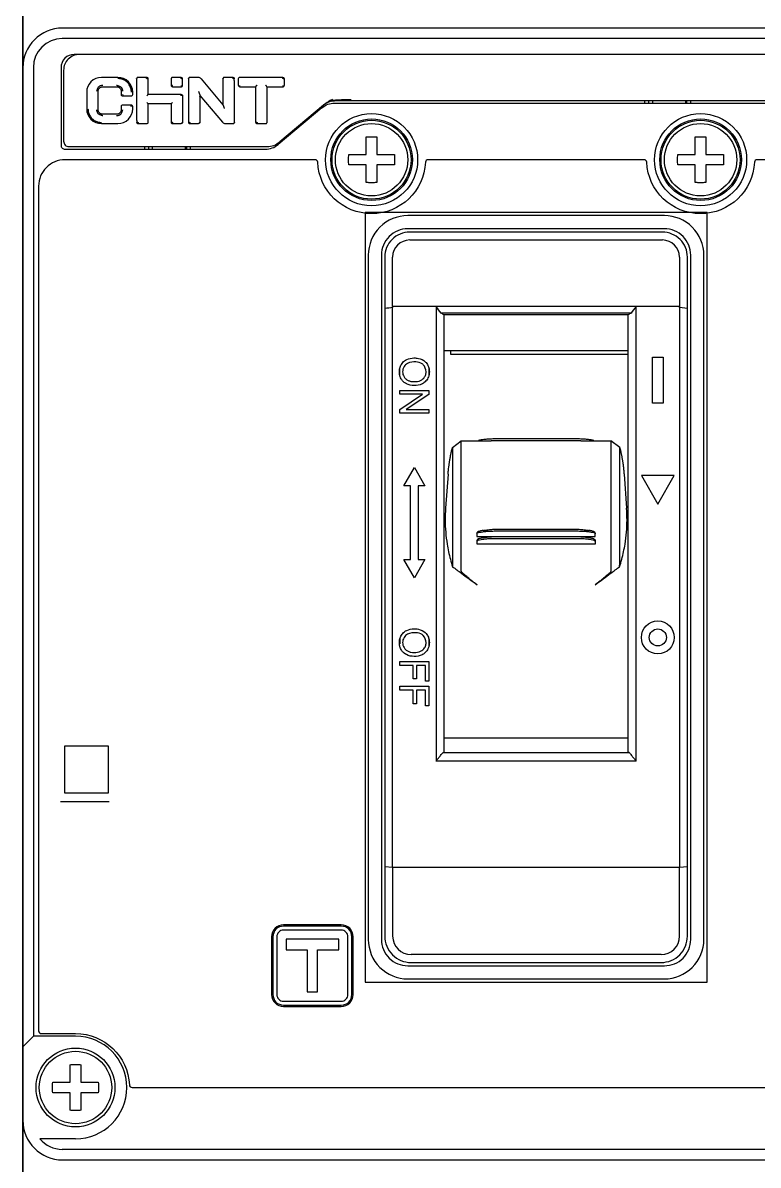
# Model space of a CAD drawing. Header units: millimetres. Extents: x 28713 to 59118, y -54378 to -19615.
# Drawn here: x 37929 to 37984.8, y -25770.1 to -25683.3 of the extents above; entities that cross this region are included whole.
import ezdxf

# ---------------------------------------------------------------- set-up
doc = ezdxf.new("R2010")
doc.units = ezdxf.units.MM
doc.header["$LTSCALE"] = 3
doc.layers.add('@.VISIBLE', color=7, linetype='Continuous')
doc.layers.add('equipments', color=2, linetype='Continuous')

msp = doc.modelspace()

# ---------------------------------------------------------------- linework, layer by layer
at = {"layer": '@.VISIBLE'}
msp.add_lwpolyline([(37933.955, -25639.239), (38001.955, -25639.239, -0.414214), (38006.955, -25644.239), (38006.955, -25809.239, -0.414214), (38001.955, -25814.239), (37933.955, -25814.239, -0.414214), (37928.955, -25809.239), (37928.955, -25644.239, -0.414214)], format="xyb", close=True, dxfattribs=at)
msp.add_lwpolyline([(37980.955, -25697.739), (37954.955, -25697.739), (37954.955, -25756.239), (37980.955, -25756.239)], close=True, dxfattribs=at)
at = {"layer": 'equipments'}
for p, q in [((38003.955, -25684.539), (37931.955, -25684.539)), ((37929.755, -25686.739), (37929.755, -25760.339)), ((37938.368, -25687.489), (37937.703, -25687.489)), ((37942.496, -25687.589), (37944.161, -25689.572)), ((37944.931, -25687.489), (37944.266, -25687.489)), ((37948.722, -25687.489), (37945.432, -25687.489)), ((37940.328, -25688.189), (37940.328, -25688.089)), ((37945.432, -25688.189), (37945.432, -25688.089)), ((37946.739, -25688.076), (37946.726, -25688.089)), ((37948.722, -25688.089), (37948.722, -25688.189)), ((37976.205, -25689.239), (37976.205, -25689.439)), ((37976.505, -25689.239), (37976.505, -25689.439)), ((37976.805, -25689.239), (37976.805, -25689.439)), ((37979.305, -25689.239), (37979.305, -25689.439)), ((37979.405, -25689.439), (37979.405, -25689.239)), ((37979.705, -25689.439), (37979.705, -25689.239)), ((37940.223, -25689.484), (37938.473, -25689.484)), ((37951.68, -25689.79), (37948.346, -25692.588)), ((37951.808, -25689.59), (37948.473, -25692.388)), ((37938.205, -25692.739), (37938.205, -25692.939)), ((37938.505, -25692.739), (37938.505, -25692.939)), ((37938.805, -25692.939), (37938.805, -25692.739)), ((37941.305, -25692.939), (37941.305, -25692.739)), ((37941.405, -25692.939), (37941.405, -25692.739)), ((37941.705, -25692.939), (37941.705, -25692.739)), ((37958.355, -25699.839), (37977.555, -25699.839)), ((37978.855, -25701.139), (37978.855, -25704.881)), ((37957.055, -25747.499), (37957.055, -25704.978)), ((37978.855, -25704.978), (37978.855, -25747.499)), ((37975.172, -25705.406), (37960.738, -25705.406)), ((37960.955, -25705.517), (37960.955, -25738.762)), ((37974.955, -25738.762), (37974.955, -25705.517)), ((37974.955, -25708.252), (37960.955, -25708.252)), ((37957.605, -25710.143), (37957.605, -25709.556)), ((37959.805, -25709.544), (37959.805, -25710.15)), ((37961.595, -25715.613), (37962.266, -25715.089)), ((37962.266, -25715.089), (37964.549, -25715.089)), ((37971.361, -25715.089), (37973.643, -25715.089)), ((37974.314, -25715.613), (37973.643, -25715.089)), ((37961.595, -25715.613), (37961.596, -25718.121)), ((37974.313, -25718.121), (37974.314, -25715.613)), ((37961.269, -25717.641), (37961.078, -25720.21)), ((37961.269, -25717.641), (37961.276, -25717.55)), ((37974.633, -25717.546), (37974.64, -25717.637)), ((37974.641, -25717.641), (37974.831, -25720.21)), ((37974.317, -25721.395), (37974.313, -25718.121)), ((37962.264, -25724.992), (37962.264, -25721.911)), ((37973.646, -25721.911), (37973.646, -25724.992)), ((37957.605, -25730.135), (37957.605, -25730.526)), ((37959.805, -25730.123), (37959.805, -25730.729)), ((37960.955, -25737.673), (37974.955, -25737.673)), ((37975.554, -25739.433), (37960.355, -25739.433)), ((37935.521, -25742.53), (37931.809, -25742.53)), ((37957.055, -25747.499), (37978.855, -25747.499)), ((37954.055, -25757.179), (37954.055, -25752.779)), ((37977.455, -25754.139), (37958.455, -25754.139)), ((37932.955, -25768.139), (37930.258, -25768.139)), ((38003.955, -25768.939), (37931.955, -25768.939))]:
    msp.add_line(p, q, dxfattribs=at)
for points in [[(37954.555, -25659.239), (37928.955, -25659.239), (37928.955, -25766.739, 0.414214), (37931.955, -25769.739)], [(38006.955, -25686.739, 0.414214), (38003.955, -25683.739), (37931.955, -25683.739, 0.414214), (37928.955, -25686.739)], [(37951.68, -25689.79, -0.176327), (37952.645, -25689.439), (38003.755, -25689.439, 0.414214), (38004.055, -25689.139), (38004.055, -25686.739, 0.414214), (38003.055, -25685.739), (37932.855, -25685.739, 0.414214), (37931.855, -25686.739), (37931.855, -25692.639, 0.414214), (37932.155, -25692.939), (37947.382, -25692.939, 0.176327), (37948.346, -25692.588)], [(37933.255, -25685.739, 0.414214), (37932.055, -25686.939), (37932.055, -25692.339, 0.414214), (37932.455, -25692.739), (37947.509, -25692.739, 0.176326), (37948.473, -25692.388)], [(37937.2, -25688.889, 0.414214), (37937.305, -25688.784), (37937.305, -25688.609, 0.414214), (37936.185, -25687.489), (37934.925, -25687.489, 0.414214), (37933.805, -25688.609)], [(37940.993, -25688.784), (37938.473, -25688.784), (37938.473, -25687.594, 0.414214), (37938.368, -25687.489)], [(37942.496, -25687.589, 0.221694), (37942.282, -25687.489), (37941.641, -25687.489)], [(37945.432, -25687.489, 0.414214), (37945.327, -25687.594), (37945.327, -25688.084, 0.414214), (37945.432, -25688.189), (37946.639, -25688.189)], [(37934.68, -25689.939), (37934.68, -25688.539, -0.414214), (37935.03, -25688.189), (37936.08, -25688.189, -0.414214), (37936.43, -25688.539), (37936.43, -25688.784, 0.414214), (37936.535, -25688.889), (37937.2, -25688.889)], [(37940.223, -25688.084, 0.414214), (37940.328, -25688.189), (37940.993, -25688.189)], [(37933.805, -25688.609), (37933.805, -25689.869, 0.414214), (37934.925, -25690.989), (37936.185, -25690.989, 0.414214), (37937.305, -25689.869), (37937.305, -25689.694, 0.414214), (37937.2, -25689.589), (37936.535, -25689.589)], [(37942.411, -25688.848), (37944.123, -25690.889, 0.221694), (37944.337, -25690.989), (37944.931, -25690.989)], [(37952.772, -25689.239), (38003.655, -25689.239, 0.414214), (38004.055, -25688.839)], [(37936.535, -25689.589, 0.414214), (37936.43, -25689.694), (37936.43, -25689.939, -0.414214), (37936.08, -25690.289), (37935.03, -25690.289, -0.414214), (37934.68, -25689.939)], [(37938.368, -25690.989, 0.414214), (37938.473, -25690.884), (37938.473, -25689.484)], [(37937.598, -25690.884, 0.414214), (37937.703, -25690.989), (37938.368, -25690.989)], [(37940.223, -25690.884, 0.414214), (37940.328, -25690.989), (37940.993, -25690.989)], [(37941.536, -25690.884, 0.414214), (37941.641, -25690.989), (37942.306, -25690.989)], [(37946.639, -25690.884, 0.414214), (37946.744, -25690.989), (37947.409, -25690.989)], [(37954.055, -25752.779, 0.414214), (37953.155, -25751.879), (37948.755, -25751.879, 0.414214), (37947.855, -25752.779), (37947.855, -25757.179, 0.414214), (37948.755, -25758.079), (37953.155, -25758.079, 0.414214), (37954.055, -25757.179)], [(37931.955, -25769.739), (38003.955, -25769.739, 0.414213), (38006.955, -25766.739)]]:
    msp.add_lwpolyline(points, format="xyb", dxfattribs=at)
for points in [[(37952.412, -25689.283), (37952.892, -25689.239), (37953.426, -25689.239), (37954.86, -25689.239)], [(37957.041, -25704.905), (37957.055, -25704.881), (37957.055, -25701.139)], [(37978.869, -25704.905), (37978.855, -25704.881), (37957.055, -25704.881)], [(37979.455, -25705.035), (37978.855, -25704.978), (37978.869, -25704.905), (37975.554, -25704.905)], [(37961.455, -25708.252), (37961.455, -25708.526), (37974.955, -25708.526)], [(37971.362, -25715.089), (37970.955, -25715.089), (37964.955, -25715.089), (37964.548, -25715.089)], [(37973.643, -25715.089), (37973.642, -25717.351), (37973.642, -25718.048)], [(37963.456, -25722.103), (37963.456, -25722.366), (37972.456, -25722.366), (37972.456, -25722.103)], [(37963.457, -25722.664), (37963.457, -25722.928), (37972.457, -25722.928), (37972.457, -25722.664)], [(37960.877, -25738.781), (37975.033, -25738.781), (37974.955, -25738.762)], [(37956.455, -25747.443), (37957.055, -25747.499), (37957.055, -25752.739)], [(37978.855, -25752.739), (37978.855, -25747.499), (37979.455, -25747.443)], [(37932.955, -25760.339), (37929.755, -25760.339), (37928.955, -25761.139)], [(37928.955, -25766.739), (37928.955, -25794.239), (37954.555, -25794.239)]]:
    msp.add_lwpolyline(points, dxfattribs=at)
for points in [[(37984.75, -25693.739, 0.40065), (37984.55, -25693.929, -0.954521), (37976.359, -25693.929, 0.40065), (37976.159, -25693.739), (37959.75, -25693.739, 0.40065), (37959.55, -25693.929, -0.954521), (37951.359, -25693.929, 0.40065), (37951.159, -25693.739), (37932.155, -25693.739, 0.414214), (37930.155, -25695.739), (37930.155, -25759.939, 0.414214), (37930.355, -25760.139), (37932.955, -25760.139, -0.40065), (37937.05, -25764.048, 0.40065), (37937.25, -25764.239), (37998.659, -25764.239, 0.40065), (37998.859, -25764.048, -0.40065), (38002.955, -25760.139), (38005.555, -25760.139, 0.414214), (38005.755, -25759.939), (38005.755, -25695.739, 0.414214), (38003.755, -25693.739)], [(37977.705, -25697.989), (37958.205, -25697.989, 0.414214), (37955.205, -25700.989), (37955.205, -25752.989, 0.414214), (37958.205, -25755.989), (37977.705, -25755.989, 0.414214), (37980.705, -25752.989), (37980.705, -25700.989, 0.414214)], [(37977.705, -25698.989), (37958.205, -25698.989, 0.414214), (37956.205, -25700.989), (37956.205, -25752.989, 0.414214), (37958.205, -25754.989), (37977.705, -25754.989, 0.414214), (37979.705, -25752.989), (37979.705, -25700.989, 0.414214)], [(37958.455, -25754.739), (37977.455, -25754.739, 0.414214), (37979.455, -25752.739), (37979.455, -25701.139, 0.414214), (37977.555, -25699.239), (37958.355, -25699.239, 0.414214), (37956.455, -25701.139), (37956.455, -25752.739, 0.414214)], [(37948.755, -25757.979), (37953.155, -25757.979, 0.414214), (37953.955, -25757.179), (37953.955, -25752.779, 0.414214), (37953.155, -25751.979), (37948.755, -25751.979, 0.414214), (37947.955, -25752.779), (37947.955, -25757.179, 0.414214)], [(37948.755, -25757.679), (37953.155, -25757.679, 0.414214), (37953.655, -25757.179), (37953.655, -25752.779, 0.414214), (37953.155, -25752.279), (37948.755, -25752.279, 0.414214), (37948.255, -25752.779), (37948.255, -25757.179, 0.414214)]]:
    msp.add_lwpolyline(points, format="xyb", close=True, dxfattribs=at)
for points in [[(37976.805, -25708.739), (37977.605, -25708.739), (37977.605, -25712.239), (37976.805, -25712.239)], [(37959.805, -25711.276), (37959.805, -25711.574), (37958.077, -25712.73), (37959.805, -25712.73), (37959.805, -25713.009), (37957.605, -25713.009), (37957.605, -25712.71), (37959.333, -25711.555), (37957.605, -25711.555), (37957.605, -25711.276)], [(37957.905, -25718.52), (37958.705, -25717.134), (37959.505, -25718.52), (37959.005, -25718.52), (37959.005, -25724.12), (37959.505, -25724.12), (37958.705, -25725.506), (37957.905, -25724.12), (37958.405, -25724.12), (37958.405, -25718.52)], [(37978.455, -25717.739), (37975.955, -25717.739), (37977.205, -25719.904)], [(37958.604, -25732.164), (37957.605, -25732.164), (37957.605, -25731.873), (37959.805, -25731.873), (37959.805, -25733.357), (37959.545, -25733.357), (37959.545, -25732.164), (37958.864, -25732.164), (37958.864, -25733.196), (37958.604, -25733.196)], [(37958.604, -25734.041), (37957.605, -25734.041), (37957.605, -25733.75), (37959.805, -25733.75), (37959.805, -25735.234), (37959.545, -25735.234), (37959.545, -25734.041), (37958.864, -25734.041), (37958.864, -25735.074), (37958.604, -25735.074)], [(37932.146, -25738.286), (37935.441, -25738.286), (37935.441, -25741.88), (37932.146, -25741.88)], [(37951.355, -25756.979), (37951.355, -25753.779), (37952.955, -25753.779), (37952.955, -25752.979), (37948.955, -25752.979), (37948.955, -25753.779), (37950.555, -25753.779), (37950.555, -25756.979)]]:
    msp.add_lwpolyline(points, close=True, dxfattribs=at)
for centre, radius in [((37955.455, -25693.739), 3.5), ((37980.455, -25693.739), 3.5), ((37955.455, -25693.739), 3.1), ((37955.455, -25693.739), 3), ((37955.455, -25693.739), 2.75), ((37980.455, -25693.739), 3.1), ((37980.455, -25693.739), 3), ((37980.455, -25693.739), 2.75), ((37977.205, -25730.039), 1.25), ((37977.205, -25730.039), 0.65), ((37932.955, -25764.239), 3), ((37932.955, -25764.239), 2.75)]:
    msp.add_circle(centre, radius, dxfattribs=at)
for centre, radius, start, end in [((37931.955, -25686.739), 2.2, 90, 180), ((37940.993, -25687.594), 0.105, 0, 90), ((37944.931, -25687.594), 0.105, 0, 90), ((37948.722, -25687.594), 0.105, 0, 90), ((37952.772, -25690.739), 1.5, 90.00036, 130), ((37958.355, -25701.139), 1.3, 90.00299, 179.99671), ((37977.555, -25701.139), 1.3, 0.00328, 89.99701), ((37958.455, -25752.739), 1.4, 180.00576, 269.9952), ((37977.455, -25752.739), 1.4, 270.0048, 359.99569), ((37932.955, -25764.239), 3.9, 270, 90), ((37931.955, -25766.739), 2.2, 219.52081, 270)]:
    msp.add_arc(centre, radius, start, end, dxfattribs=at)
for points, start_tangent, end_tangent in [([(37937.205, -25688.602), (37937.195, -25688.456), (37937.166, -25688.315), (37937.116, -25688.179), (37937.045, -25688.048), (37936.954, -25687.925), (37936.848, -25687.818), (37936.732, -25687.73), (37936.609, -25687.662), (37936.477, -25687.613), (37936.336, -25687.582), (37936.185, -25687.571)], (0.00324, 0.999995), (-0.99995, 0.009997)), ([(37938.369, -25687.571), (37938.356, -25687.545), (37938.357, -25687.518), (37938.364, -25687.497), (37938.368, -25687.489)], (-0.6366, 0.771194), (1, -0.000003)), ([(37938.473, -25687.594), (37938.462, -25687.588), (37938.436, -25687.586), (37938.404, -25687.584), (37938.373, -25687.574)], (0, 1), (-0.90108, 0.433654)), ([(37940.994, -25687.571), (37940.981, -25687.545), (37940.982, -25687.518), (37940.989, -25687.497), (37940.993, -25687.489)], (-0.6366, 0.771194), (1, -0.000003)), ([(37944.932, -25687.571), (37944.919, -25687.545), (37944.92, -25687.518), (37944.927, -25687.497), (37944.931, -25687.489)], (-0.6366, 0.771194), (1, -0.000003)), ([(37948.723, -25687.571), (37948.71, -25687.545), (37948.711, -25687.518), (37948.718, -25687.497), (37948.722, -25687.489)], (-0.6366, 0.771194), (1, -0.000003)), ([(37936.533, -25688.784), (37936.537, -25688.789), (37936.539, -25688.791)], (0.662003, -0.749501), (0.485516, -0.874228)), ([(37936.539, -25688.791), (37936.552, -25688.823), (37936.55, -25688.855), (37936.54, -25688.879), (37936.535, -25688.889)], (0.565933, -0.824451), (-1, 0.000002)), ([(37938.472, -25688.784), (37938.465, -25688.79), (37938.443, -25688.81), (37938.411, -25688.841), (37938.373, -25688.88)], (0, 1), (-0.705472, -0.708738)), ([(37952.491, -25689.148), (37952.24, -25689.285), (37952.012, -25689.432), (37951.808, -25689.59)], (-0.894257, -0.447553), (-0.765574, -0.643348)), ([(37933.905, -25689.875), (37933.914, -25690.021), (37933.944, -25690.162), (37933.993, -25690.298), (37934.064, -25690.43), (37934.156, -25690.552), (37934.262, -25690.66), (37934.377, -25690.748), (37934.501, -25690.815), (37934.632, -25690.864), (37934.773, -25690.895), (37934.925, -25690.906)], (-0.00324, -0.999995), (0.99995, -0.009997)), ([(37937.196, -25689.686), (37937.183, -25689.655), (37937.185, -25689.623), (37937.195, -25689.598), (37937.2, -25689.589)], (-0.565933, 0.824451), (1, -0.000002)), ([(37937.201, -25689.693), (37937.197, -25689.689), (37937.196, -25689.686)], (-0.662003, 0.749501), (-0.485516, 0.874228)), ([(37938.373, -25689.385), (37938.411, -25689.424), (37938.443, -25689.455), (37938.465, -25689.476), (37938.473, -25689.484)], (0.705257, -0.708952), (0.001237, 0.999999)), ([(37940.223, -25689.484), (37940.23, -25689.477), (37940.252, -25689.455), (37940.284, -25689.424), (37940.323, -25689.385)], (0.001286, -0.999999), (0.705257, 0.708952)), ([(37937.702, -25690.906), (37937.714, -25690.932), (37937.713, -25690.959), (37937.707, -25690.98), (37937.703, -25690.989)], (0.6366, -0.771194), (-1, 0.000003)), ([(37940.327, -25690.906), (37940.339, -25690.932), (37940.338, -25690.959), (37940.332, -25690.98), (37940.328, -25690.989)], (0.6366, -0.771194), (-1, 0.000003)), ([(37941.64, -25690.906), (37941.652, -25690.932), (37941.651, -25690.959), (37941.645, -25690.98), (37941.641, -25690.989)], (0.6366, -0.771194), (-1, 0.000003)), ([(37946.743, -25690.906), (37946.755, -25690.932), (37946.754, -25690.959), (37946.748, -25690.98), (37946.744, -25690.989)], (0.6366, -0.771194), (-1, 0.000003)), ([(37961.276, -25717.55), (37961.285, -25717.441), (37961.3, -25717.289), (37961.32, -25717.112), (37961.338, -25716.963), (37961.357, -25716.829), (37961.375, -25716.705), (37961.393, -25716.594), (37961.409, -25716.498), (37961.424, -25716.414), (37961.439, -25716.332), (37961.454, -25716.249), (37961.473, -25716.153), (37961.496, -25716.044), (37961.523, -25715.92), (37961.554, -25715.784), (37961.592, -25715.626), (37961.595, -25715.613)], (0.081795, 0.996649), (0.242681, 0.970106)), ([(37974.314, -25715.613), (37974.325, -25715.657), (37974.36, -25715.802), (37974.391, -25715.942), (37974.418, -25716.064), (37974.44, -25716.175), (37974.459, -25716.272), (37974.475, -25716.358), (37974.49, -25716.438), (37974.504, -25716.519), (37974.519, -25716.61), (37974.536, -25716.714), (37974.553, -25716.832), (37974.571, -25716.962), (37974.589, -25717.109), (37974.608, -25717.272), (37974.623, -25717.433), (37974.633, -25717.546)], (0.2427, -0.970101), (0.082122, -0.996622)), ([(37973.642, -25718.048), (37973.642, -25718.804), (37973.643, -25719.55), (37973.643, -25720.248), (37973.644, -25720.86), (37973.645, -25721.352), (37973.646, -25721.705), (37973.646, -25721.911)], (0.000552, -1), (-0.007722, -0.99997)), ([(37974.303, -25724.667), (37974.313, -25723.584), (37974.318, -25722.494), (37974.318, -25721.395)], (0.01186, 0.99993), (-0.003033, 0.999995)), ([(37963.923, -25721.912), (37963.67, -25721.967), (37963.511, -25722.033), (37963.456, -25722.103)], (-0.986386, -0.164448), (0, -1)), ([(37972.456, -25722.103), (37972.402, -25722.033), (37972.242, -25721.967), (37971.989, -25721.912)], (0, 1), (-0.986386, 0.164447)), ([(37963.47, -25726.035), (37963.229, -25725.854), (37963.017, -25725.691), (37962.836, -25725.546), (37962.685, -25725.421), (37962.561, -25725.314), (37962.461, -25725.224), (37962.386, -25725.151), (37962.33, -25725.093), (37962.293, -25725.048), (37962.272, -25725.015), (37962.265, -25724.992)], (-0.805583, 0.592483), (-0.0053, 0.999986)), ([(37973.645, -25724.992), (37973.637, -25725.015), (37973.616, -25725.048), (37973.579, -25725.093), (37973.524, -25725.151), (37973.448, -25725.224), (37973.349, -25725.314), (37973.224, -25725.421), (37973.073, -25725.547), (37972.892, -25725.691), (37972.68, -25725.854), (37972.439, -25726.035)], (-0.0053, -0.999986), (-0.805583, -0.592483))]:
    msp.add_spline(points, degree=3, dxfattribs=dict(at, start_tangent=start_tangent, end_tangent=end_tangent))
for points, weights, knots in [([(37937.703, -25687.489), (37937.675, -25687.489), (37937.648, -25687.499), (37937.628, -25687.519), (37937.609, -25687.539), (37937.598, -25687.565), (37937.598, -25687.594), (37937.598, -25688.69), (37937.598, -25689.787), (37937.598, -25690.884), (37937.598, -25690.888), (37937.616, -25690.89), (37937.635, -25690.891), (37937.667, -25690.891), (37937.688, -25690.898), (37937.698, -25690.903)], [1, 0.949253021664, 0.949253021664, 1, 0.949253021664, 0.949253021664, 1, 1, 1, 1, 1, 1, 1, 1, 1, 1], [0, 0, 0, 0, 0.785398, 0.785398, 0.785398, 1.570796, 1.570796, 1.570796, 2.570796, 2.570796, 2.570796, 2.582934, 2.60887, 2.641041, 2.67378, 2.67378, 2.67378, 2.67378]), ([(37940.993, -25687.489), (37940.771, -25687.489), (37940.549, -25687.489), (37940.328, -25687.489), (37940.3, -25687.489), (37940.273, -25687.499), (37940.253, -25687.519), (37940.234, -25687.539), (37940.223, -25687.565), (37940.223, -25687.594), (37940.223, -25687.757), (37940.223, -25687.92), (37940.223, -25688.084), (37940.223, -25688.08), (37940.232, -25688.077), (37940.24, -25688.074), (37940.251, -25688.071), (37940.262, -25688.069), (37940.273, -25688.067), (37940.285, -25688.066), (37940.296, -25688.066), (37940.306, -25688.066), (37940.315, -25688.068), (37940.321, -25688.071), (37940.323, -25688.072)], [1, 1, 1, 1, 0.949253021664, 0.949253021664, 1, 0.949253021664, 0.949253021664, 1, 1, 1, 1, 1, 1, 1, 1, 1, 1, 1, 1, 1, 1, 1, 1], [0, 0, 0, 0, 1, 1, 1, 1.785398, 1.785398, 1.785398, 2.570796, 2.570796, 2.570796, 3.570796, 3.570796, 3.570796, 3.581757, 3.591193, 3.601977, 3.613415, 3.625001, 3.636377, 3.647298, 3.657601, 3.667076, 3.675588, 3.675588, 3.675588, 3.675588]), ([(37940.993, -25688.089), (37940.993, -25688.122), (37940.993, -25688.155), (37940.993, -25688.189), (37941.021, -25688.189), (37941.047, -25688.178), (37941.067, -25688.158), (37941.087, -25688.138), (37941.098, -25688.112), (37941.098, -25688.084), (37941.098, -25687.92), (37941.098, -25687.757), (37941.098, -25687.594), (37941.098, -25687.59), (37941.08, -25687.587), (37941.06, -25687.586), (37941.028, -25687.586), (37941.008, -25687.579), (37940.998, -25687.574)], [1, 1, 1, 1, 0.94925302167, 0.94925302167, 1, 0.94925302167, 0.94925302167, 1, 1, 1, 1, 1, 1, 1, 1, 1, 1], [0, 0, 0, 0, 1, 1, 1, 1.785398, 1.785398, 1.785398, 2.570796, 2.570796, 2.570796, 3.570796, 3.570796, 3.570796, 3.582934, 3.60887, 3.641041, 3.67378, 3.67378, 3.67378, 3.67378]), ([(37941.641, -25687.489), (37941.613, -25687.489), (37941.586, -25687.499), (37941.566, -25687.519), (37941.547, -25687.539), (37941.536, -25687.565), (37941.536, -25687.594), (37941.536, -25688.69), (37941.536, -25689.787), (37941.536, -25690.884), (37941.536, -25690.888), (37941.554, -25690.89), (37941.573, -25690.891), (37941.605, -25690.891), (37941.626, -25690.898), (37941.636, -25690.903)], [1, 0.949253021664, 0.949253021664, 1, 0.949253021664, 0.949253021664, 1, 1, 1, 1, 1, 1, 1, 1, 1, 1], [0, 0, 0, 0, 0.785398, 0.785398, 0.785398, 1.570796, 1.570796, 1.570796, 2.570796, 2.570796, 2.570796, 2.582934, 2.60887, 2.641041, 2.67378, 2.67378, 2.67378, 2.67378]), ([(37944.266, -25687.489), (37944.238, -25687.489), (37944.211, -25687.499), (37944.191, -25687.519), (37944.172, -25687.539), (37944.161, -25687.565), (37944.161, -25687.594), (37944.161, -25688.253), (37944.161, -25688.913), (37944.161, -25689.572), (37944.161, -25689.576), (37944.164, -25689.582), (37944.168, -25689.593), (37944.173, -25689.607), (37944.179, -25689.624), (37944.185, -25689.643), (37944.193, -25689.665), (37944.202, -25689.689), (37944.211, -25689.716), (37944.222, -25689.746), (37944.234, -25689.779), (37944.247, -25689.815), (37944.256, -25689.84), (37944.261, -25689.854)], [1, 0.949253021664, 0.949253021664, 1, 0.949253021664, 0.949253021664, 1, 1, 1, 1, 1, 1, 1, 1, 1, 1, 1, 1, 1, 1, 1, 1, 1, 1], [0, 0, 0, 0, 0.785398, 0.785398, 0.785398, 1.570796, 1.570796, 1.570796, 2.570796, 2.570796, 2.570796, 2.580394, 2.591875, 2.606691, 2.624387, 2.644775, 2.667839, 2.693626, 2.722251, 2.753869, 2.788726, 2.827066, 2.869265, 2.869265, 2.869265, 2.869265]), ([(37944.931, -25690.989), (37944.959, -25690.989), (37944.985, -25690.978), (37945.005, -25690.958), (37945.025, -25690.938), (37945.036, -25690.912), (37945.036, -25690.884), (37945.036, -25689.787), (37945.036, -25688.69), (37945.036, -25687.594), (37945.036, -25687.59), (37945.018, -25687.587), (37944.998, -25687.586), (37944.966, -25687.586), (37944.946, -25687.579), (37944.936, -25687.574)], [1, 0.949253021664, 0.949253021664, 1, 0.949253021664, 0.949253021664, 1, 1, 1, 1, 1, 1, 1, 1, 1, 1], [0, 0, 0, 0, 0.785398, 0.785398, 0.785398, 1.570796, 1.570796, 1.570796, 2.570796, 2.570796, 2.570796, 2.582934, 2.60887, 2.641041, 2.67378, 2.67378, 2.67378, 2.67378]), ([(37947.514, -25688.189), (37947.916, -25688.189), (37948.319, -25688.189), (37948.722, -25688.189), (37948.75, -25688.189), (37948.776, -25688.178), (37948.796, -25688.158), (37948.816, -25688.138), (37948.827, -25688.112), (37948.827, -25688.084), (37948.827, -25687.92), (37948.827, -25687.757), (37948.827, -25687.594), (37948.827, -25687.59), (37948.809, -25687.587), (37948.789, -25687.586), (37948.757, -25687.586), (37948.737, -25687.579), (37948.727, -25687.574)], [1, 1, 1, 1, 0.94925302167, 0.94925302167, 1, 0.94925302167, 0.94925302167, 1, 1, 1, 1, 1, 1, 1, 1, 1, 1], [0, 0, 0, 0, 1, 1, 1, 1.785398, 1.785398, 1.785398, 2.570796, 2.570796, 2.570796, 3.570796, 3.570796, 3.570796, 3.582934, 3.60887, 3.641041, 3.67378, 3.67378, 3.67378, 3.67378]), ([(37947.409, -25690.989), (37947.437, -25690.989), (37947.463, -25690.978), (37947.483, -25690.958), (37947.503, -25690.938), (37947.514, -25690.912), (37947.514, -25690.884), (37947.514, -25689.985), (37947.514, -25689.087), (37947.514, -25688.188), (37947.514, -25688.184), (37947.502, -25688.173), (37947.487, -25688.151), (37947.458, -25688.122), (37947.438, -25688.1), (37947.426, -25688.089), (37947.422, -25688.085), (37947.418, -25688.08), (37947.414, -25688.076)], [1, 0.949253021664, 0.949253021664, 1, 0.949253021664, 0.949253021664, 1, 1, 1, 1, 1, 1, 1, 1, 1, 1, 1, 1, 1], [0, 0, 0, 0, 0.785398, 0.785398, 0.785398, 1.570796, 1.570796, 1.570796, 2.570796, 2.570796, 2.570796, 2.583437, 2.612815, 2.654144, 2.703535, 2.703535, 2.703535, 3.703535, 3.703535, 3.703535, 3.703535]), ([(37940.994, -25688.88), (37940.988, -25688.873), (37940.977, -25688.857), (37940.974, -25688.831), (37940.978, -25688.806), (37940.989, -25688.795), (37940.991, -25688.784), (37940.993, -25688.784), (37941.054, -25688.784), (37941.098, -25688.827), (37941.098, -25688.889), (37941.098, -25689.554), (37941.098, -25690.219), (37941.098, -25690.884), (37941.098, -25690.912), (37941.087, -25690.938), (37941.067, -25690.958), (37941.047, -25690.978), (37941.021, -25690.989), (37940.993, -25690.989)], [1, 1, 1, 1, 1, 1, 1, 1, 0.804737854634, 0.804737854634, 1, 1, 1, 1, 0.949253021664, 0.949253021664, 1, 0.949253021664, 0.949253021664, 1], [0, 0, 0, 0, 0.028315, 0.054728, 0.079187, 0.097773, 0.104388, 0.104388, 0.104388, 1.675184, 1.675184, 1.675184, 2.675184, 2.675184, 2.675184, 3.460582, 3.460582, 3.460582, 4.245981, 4.245981, 4.245981, 4.245981]), ([(37942.311, -25688.566), (37942.315, -25688.579), (37942.325, -25688.605), (37942.338, -25688.641), (37942.349, -25688.674), (37942.36, -25688.704), (37942.37, -25688.731), (37942.378, -25688.755), (37942.386, -25688.777), (37942.393, -25688.796), (37942.399, -25688.813), (37942.404, -25688.827), (37942.407, -25688.838), (37942.411, -25688.845), (37942.411, -25688.848), (37942.411, -25689.527), (37942.411, -25690.205), (37942.411, -25690.884), (37942.411, -25690.912), (37942.4, -25690.938), (37942.38, -25690.958), (37942.36, -25690.978), (37942.334, -25690.989), (37942.306, -25690.989)], [1, 1, 1, 1, 1, 1, 1, 1, 1, 1, 1, 1, 1, 1, 1, 1, 1, 1, 0.949253021664, 0.949253021664, 1, 0.949253021664, 0.949253021664, 1], [0, 0, 0, 0, 0.042088, 0.080459, 0.115383, 0.147107, 0.175825, 0.201682, 0.224809, 0.245205, 0.262854, 0.277609, 0.289206, 0.299027, 0.299027, 0.299027, 1.299027, 1.299027, 1.299027, 2.084426, 2.084426, 2.084426, 2.869824, 2.869824, 2.869824, 2.869824])]:
    msp.add_rational_spline(points, weights, degree=3, knots=knots, dxfattribs=at)
for points, knots in [([(37934.58, -25688.531), (37934.585, -25688.509), (37934.597, -25688.463), (37934.614, -25688.419), (37934.622, -25688.396), (37934.631, -25688.375), (37934.646, -25688.334), (37934.67, -25688.278), (37934.696, -25688.23), (37934.728, -25688.189), (37934.767, -25688.158), (37934.812, -25688.131), (37934.845, -25688.115), (37934.862, -25688.108), (37934.88, -25688.1), (37934.917, -25688.087), (37934.974, -25688.075), (37935.012, -25688.075), (37935.03, -25688.076)], [0, 0, 0, 0, 0.0684673, 0.1416576, 0.1416576, 0.1416576, 0.2107971, 0.271857, 0.3256051, 0.3746636, 0.4236095, 0.4756562, 0.5323285, 0.5323285, 0.5323285, 0.5914918, 0.649772, 0.7042736, 0.7042736, 0.7042736, 0.7042736]), ([(37936.08, -25688.076), (37936.097, -25688.08), (37936.132, -25688.089), (37936.184, -25688.11), (37936.219, -25688.124), (37936.237, -25688.131), (37936.252, -25688.138), (37936.282, -25688.151), (37936.324, -25688.169), (37936.362, -25688.185), (37936.395, -25688.205), (37936.421, -25688.232), (37936.445, -25688.265), (37936.47, -25688.303), (37936.492, -25688.347), (37936.505, -25688.381), (37936.51, -25688.398), (37936.517, -25688.419), (37936.527, -25688.462), (37936.53, -25688.507), (37936.53, -25688.531)], [0, 0, 0, 0, 0.0521923, 0.1095624, 0.1665164, 0.1665164, 0.1665164, 0.2180479, 0.26343, 0.3036289, 0.3405824, 0.3775654, 0.4176497, 0.4623115, 0.5122044, 0.5681295, 0.5681295, 0.5681295, 0.6312131, 0.7026404, 0.7026404, 0.7026404, 0.7026404]), ([(37946.726, -25688.089), (37946.715, -25688.1), (37946.694, -25688.122), (37946.666, -25688.151), (37946.65, -25688.173), (37946.639, -25688.184), (37946.639, -25688.188), (37946.639, -25689.087), (37946.639, -25689.985), (37946.639, -25690.884), (37946.639, -25690.888), (37946.657, -25690.89), (37946.676, -25690.891), (37946.708, -25690.891), (37946.729, -25690.898), (37946.739, -25690.903)], [0, 0, 0, 0, 0.049366, 0.0907, 0.120059, 0.132739, 0.132739, 0.132739, 1.132739, 1.132739, 1.132739, 1.144876, 1.170812, 1.202984, 1.235722, 1.235722, 1.235722, 1.235722]), ([(37953.897, -25689.183), (37953.73, -25689.184), (37953.406, -25689.189), (37953.083, -25689.202), (37952.927, -25689.209), (37952.875, -25689.211), (37952.822, -25689.214), (37952.77, -25689.218), (37952.68, -25689.224), (37952.59, -25689.233), (37952.502, -25689.251), (37952.498, -25689.252), (37952.495, -25689.253), (37952.491, -25689.253), (37952.463, -25689.259), (37952.436, -25689.266), (37952.409, -25689.273), (37952.307, -25689.301), (37952.094, -25689.384), (37951.901, -25689.511), (37951.808, -25689.59)], [0, 0, 0, 0, 0.501608, 0.970032, 0.970032, 0.970032, 1.127687, 1.127687, 1.127687, 1.398028, 1.398028, 1.398028, 2.398028, 2.398028, 2.398028, 2.482483, 2.482483, 2.482483, 2.798835, 3.165821, 3.165821, 3.165821, 3.165821]), ([(37935.03, -25690.401), (37935.013, -25690.398), (37934.977, -25690.388), (37934.926, -25690.367), (37934.89, -25690.354), (37934.873, -25690.346), (37934.857, -25690.339), (37934.828, -25690.326), (37934.786, -25690.308), (37934.748, -25690.292), (37934.715, -25690.273), (37934.688, -25690.245), (37934.664, -25690.212), (37934.64, -25690.175), (37934.617, -25690.13), (37934.605, -25690.097), (37934.599, -25690.079), (37934.593, -25690.059), (37934.582, -25690.015), (37934.58, -25689.97), (37934.58, -25689.946)], [0, 0, 0, 0, 0.0521923, 0.1095624, 0.1665164, 0.1665164, 0.1665164, 0.2180479, 0.26343, 0.3036289, 0.3405824, 0.3775654, 0.4176497, 0.4623114, 0.5122043, 0.5681295, 0.5681295, 0.5681295, 0.6312131, 0.7026404, 0.7026404, 0.7026404, 0.7026404]), ([(37936.53, -25689.946), (37936.525, -25689.968), (37936.513, -25690.014), (37936.496, -25690.058), (37936.487, -25690.081), (37936.479, -25690.103), (37936.463, -25690.143), (37936.44, -25690.2), (37936.413, -25690.248), (37936.382, -25690.288), (37936.343, -25690.32), (37936.297, -25690.346), (37936.265, -25690.362), (37936.247, -25690.369), (37936.229, -25690.377), (37936.192, -25690.39), (37936.136, -25690.402), (37936.098, -25690.403), (37936.08, -25690.401)], [0, 0, 0, 0, 0.0684673, 0.1416577, 0.1416577, 0.1416577, 0.2107971, 0.271857, 0.3256052, 0.3746636, 0.4236096, 0.4756563, 0.5323286, 0.5323286, 0.5323286, 0.5914918, 0.6497721, 0.7042736, 0.7042736, 0.7042736, 0.7042736]), ([(37940.223, -25689.484), (37940.223, -25689.95), (37940.223, -25690.417), (37940.223, -25690.884), (37940.223, -25690.888), (37940.241, -25690.89), (37940.26, -25690.891), (37940.292, -25690.891), (37940.313, -25690.898), (37940.323, -25690.903)], [0, 0, 0, 0, 1, 1, 1, 1.012138, 1.038074, 1.070245, 1.102983, 1.102983, 1.102983, 1.102983]), ([(37955.055, -25692.007), (37955.055, -25692.451), (37955.055, -25692.895), (37955.055, -25693.339), (37954.611, -25693.339), (37954.167, -25693.339), (37953.723, -25693.339), (37953.717, -25693.405), (37953.708, -25693.538), (37953.705, -25693.672), (37953.705, -25693.739), (37953.705, -25693.806), (37953.708, -25693.939), (37953.717, -25694.073), (37953.723, -25694.139), (37954.167, -25694.139), (37954.611, -25694.139), (37955.055, -25694.139), (37955.055, -25694.583), (37955.055, -25695.026), (37955.055, -25695.47), (37955.143, -25695.479), (37955.321, -25695.489), (37955.588, -25695.489), (37955.766, -25695.479), (37955.855, -25695.47), (37955.855, -25695.026), (37955.855, -25694.583), (37955.855, -25694.139), (37956.299, -25694.139), (37956.743, -25694.139), (37957.186, -25694.139), (37957.193, -25694.073), (37957.202, -25693.939), (37957.205, -25693.806), (37957.205, -25693.739), (37957.205, -25693.672), (37957.202, -25693.538), (37957.193, -25693.405), (37957.186, -25693.339), (37956.743, -25693.339), (37956.299, -25693.339), (37955.855, -25693.339), (37955.855, -25692.895), (37955.855, -25692.451), (37955.855, -25692.007), (37955.766, -25691.999), (37955.588, -25691.988), (37955.321, -25691.988), (37955.143, -25691.999), (37955.055, -25692.007)], [0, 0, 0, 0, 1, 1, 1, 2, 2, 2, 2.199148, 2.400522, 2.400522, 2.400522, 2.601896, 2.801043, 2.801043, 2.801043, 3.801043, 3.801043, 3.801043, 4.801043, 4.801043, 4.801043, 5.067844, 5.335232, 5.602033, 5.602033, 5.602033, 6.602033, 6.602033, 6.602033, 7.602033, 7.602033, 7.602033, 7.80118, 8.002554, 8.002554, 8.002554, 8.203928, 8.403076, 8.403076, 8.403076, 9.403076, 9.403076, 9.403076, 10.403076, 10.403076, 10.403076, 10.669877, 10.937265, 11.204065, 11.204065, 11.204065, 11.204065]), ([(37980.055, -25692.007), (37980.055, -25692.451), (37980.055, -25692.895), (37980.055, -25693.339), (37979.611, -25693.339), (37979.167, -25693.339), (37978.723, -25693.339), (37978.717, -25693.405), (37978.708, -25693.538), (37978.705, -25693.672), (37978.705, -25693.739), (37978.705, -25693.806), (37978.708, -25693.939), (37978.717, -25694.073), (37978.723, -25694.139), (37979.167, -25694.139), (37979.611, -25694.139), (37980.055, -25694.139), (37980.055, -25694.583), (37980.055, -25695.026), (37980.055, -25695.47), (37980.143, -25695.479), (37980.321, -25695.489), (37980.588, -25695.489), (37980.766, -25695.479), (37980.855, -25695.47), (37980.855, -25695.026), (37980.855, -25694.583), (37980.855, -25694.139), (37981.299, -25694.139), (37981.743, -25694.139), (37982.186, -25694.139), (37982.193, -25694.073), (37982.202, -25693.939), (37982.205, -25693.806), (37982.205, -25693.739), (37982.205, -25693.672), (37982.202, -25693.538), (37982.193, -25693.405), (37982.186, -25693.339), (37981.743, -25693.339), (37981.299, -25693.339), (37980.855, -25693.339), (37980.855, -25692.895), (37980.855, -25692.451), (37980.855, -25692.007), (37980.766, -25691.999), (37980.588, -25691.988), (37980.321, -25691.988), (37980.143, -25691.999), (37980.055, -25692.007)], [0, 0, 0, 0, 1, 1, 1, 2, 2, 2, 2.199148, 2.400522, 2.400522, 2.400522, 2.601896, 2.801043, 2.801043, 2.801043, 3.801043, 3.801043, 3.801043, 4.801043, 4.801043, 4.801043, 5.067844, 5.335232, 5.602033, 5.602033, 5.602033, 6.602033, 6.602033, 6.602033, 7.602033, 7.602033, 7.602033, 7.80118, 8.002554, 8.002554, 8.002554, 8.203928, 8.403076, 8.403076, 8.403076, 9.403076, 9.403076, 9.403076, 10.403076, 10.403076, 10.403076, 10.669877, 10.937265, 11.204065, 11.204065, 11.204065, 11.204065]), ([(37975.033, -25738.781), (37975.091, -25738.853), (37975.207, -25738.998), (37975.38, -25739.216), (37975.496, -25739.36), (37975.554, -25739.433), (37975.554, -25727.923), (37975.554, -25716.414), (37975.554, -25704.905), (37975.427, -25705.072), (37975.299, -25705.239), (37975.172, -25705.406), (37975.099, -25705.443), (37975.027, -25705.48), (37974.954, -25705.517), (37970.288, -25705.517), (37965.621, -25705.517), (37960.955, -25705.517), (37960.883, -25705.48), (37960.81, -25705.443), (37960.738, -25705.406), (37960.61, -25705.239), (37960.483, -25705.072), (37960.355, -25704.905), (37959.25, -25704.905), (37958.145, -25704.905), (37957.041, -25704.905), (37957.045, -25704.929), (37957.05, -25704.954), (37957.055, -25704.978), (37956.855, -25704.997), (37956.655, -25705.016), (37956.455, -25705.035)], [0, 0, 0, 0, 0.278266, 0.556499, 0.834696, 0.834696, 0.834696, 1.834696, 1.834696, 1.834696, 2.834696, 2.834696, 2.834696, 3.834696, 3.834696, 3.834696, 4.834696, 4.834696, 4.834696, 5.834696, 5.834696, 5.834696, 6.834696, 6.834696, 6.834696, 7.834696, 7.834696, 7.834696, 8.834696, 8.834696, 8.834696, 9.834696, 9.834696, 9.834696, 9.834696]), ([(37960.355, -25704.905), (37960.355, -25716.414), (37960.355, -25727.923), (37960.355, -25739.433), (37960.413, -25739.36), (37960.529, -25739.216), (37960.703, -25738.998), (37960.819, -25738.853), (37960.877, -25738.781), (37960.903, -25738.775), (37960.929, -25738.768), (37960.955, -25738.762)], [0, 0, 0, 0, 1, 1, 1, 1.278197, 1.556429, 1.834696, 1.834696, 1.834696, 2.834696, 2.834696, 2.834696, 2.834696]), ([(37959.807, -25709.553), (37959.785, -25709.467), (37959.751, -25709.384), (37959.706, -25709.309), (37959.673, -25709.253), (37959.634, -25709.2), (37959.591, -25709.152), (37959.573, -25709.132), (37959.553, -25709.112), (37959.533, -25709.093), (37959.392, -25708.96), (37959.202, -25708.871), (37959.011, -25708.832), (37958.901, -25708.809), (37958.788, -25708.8), (37958.676, -25708.8), (37958.488, -25708.8), (37958.296, -25708.844), (37958.127, -25708.925), (37958.07, -25708.953), (37958.016, -25708.986), (37957.965, -25709.023), (37957.915, -25709.06), (37957.868, -25709.103), (37957.826, -25709.149), (37957.785, -25709.194), (37957.748, -25709.244), (37957.716, -25709.296), (37957.664, -25709.381), (37957.625, -25709.475), (37957.601, -25709.572), (37957.578, -25709.663), (37957.567, -25709.758), (37957.567, -25709.852), (37957.567, -25709.944), (37957.578, -25710.038), (37957.601, -25710.128), (37957.609, -25710.159), (37957.618, -25710.189), (37957.628, -25710.219), (37957.648, -25710.276), (37957.673, -25710.332), (37957.702, -25710.386), (37957.743, -25710.461), (37957.795, -25710.531), (37957.855, -25710.591), (37957.882, -25710.618), (37957.911, -25710.644), (37957.941, -25710.667), (37957.992, -25710.706), (37958.046, -25710.74), (37958.103, -25710.769), (37958.285, -25710.862), (37958.497, -25710.904), (37958.702, -25710.904), (37958.903, -25710.904), (37959.111, -25710.863), (37959.291, -25710.775), (37959.302, -25710.769), (37959.312, -25710.764), (37959.322, -25710.759), (37959.368, -25710.735), (37959.412, -25710.707), (37959.453, -25710.676), (37959.502, -25710.639), (37959.547, -25710.597), (37959.588, -25710.552), (37959.629, -25710.505), (37959.666, -25710.455), (37959.697, -25710.402), (37959.729, -25710.349), (37959.756, -25710.292), (37959.777, -25710.234), (37959.79, -25710.202), (37959.8, -25710.168), (37959.809, -25710.135), (37959.833, -25710.043), (37959.844, -25709.948), (37959.844, -25709.853), (37959.844, -25709.752), (37959.833, -25709.65), (37959.807, -25709.553)], [0, 0, 0, 0, 0.264223, 0.264223, 0.264223, 0.458262, 0.458262, 0.458262, 0.540459, 0.540459, 0.540459, 1.124984, 1.124984, 1.124984, 1.461196, 1.461196, 1.461196, 2.024798, 2.024798, 2.024798, 2.213864, 2.213864, 2.213864, 2.401683, 2.401683, 2.401683, 2.584627, 2.584627, 2.584627, 2.884128, 2.884128, 2.884128, 3.165718, 3.165718, 3.165718, 3.444035, 3.444035, 3.444035, 3.538905, 3.538905, 3.538905, 3.72172, 3.72172, 3.72172, 3.977732, 3.977732, 3.977732, 4.092388, 4.092388, 4.092388, 4.283329, 4.283329, 4.283329, 4.89723, 4.89723, 4.89723, 5.500953, 5.500953, 5.500953, 6.500953, 6.500953, 6.500953, 6.655701, 6.655701, 6.655701, 6.839363, 6.839363, 6.839363, 7.024606, 7.024606, 7.024606, 7.210285, 7.210285, 7.210285, 7.314769, 7.314769, 7.314769, 7.598523, 7.598523, 7.598523, 7.901288, 7.901288, 7.901288, 7.901288]), ([(37959.194, -25709.192), (37959.263, -25709.224), (37959.328, -25709.267), (37959.38, -25709.322), (37959.512, -25709.461), (37959.593, -25709.663), (37959.593, -25709.855), (37959.593, -25709.947), (37959.577, -25710.04), (37959.543, -25710.126), (37959.527, -25710.168), (37959.506, -25710.208), (37959.482, -25710.246), (37959.41, -25710.362), (37959.296, -25710.456), (37959.171, -25710.512), (37959.026, -25710.577), (37958.862, -25710.604), (37958.703, -25710.604), (37958.618, -25710.604), (37958.532, -25710.597), (37958.448, -25710.581), (37958.371, -25710.566), (37958.295, -25710.543), (37958.224, -25710.509), (37958.16, -25710.479), (37958.099, -25710.439), (37958.047, -25710.391), (37957.997, -25710.345), (37957.953, -25710.293), (37957.918, -25710.235), (37957.883, -25710.178), (37957.857, -25710.114), (37957.84, -25710.049), (37957.824, -25709.985), (37957.816, -25709.917), (37957.816, -25709.85), (37957.816, -25709.784), (37957.824, -25709.717), (37957.84, -25709.653), (37957.857, -25709.586), (37957.884, -25709.522), (37957.92, -25709.463), (37957.954, -25709.408), (37957.997, -25709.357), (37958.044, -25709.313), (37958.206, -25709.162), (37958.451, -25709.1), (37958.672, -25709.1), (37958.849, -25709.1), (37959.033, -25709.119), (37959.194, -25709.192)], [0, 0, 0, 0, 0.226488, 0.226488, 0.226488, 0.800269, 0.800269, 0.800269, 1.075788, 1.075788, 1.075788, 1.211106, 1.211106, 1.211106, 1.619827, 1.619827, 1.619827, 2.096904, 2.096904, 2.096904, 2.353054, 2.353054, 2.353054, 2.588195, 2.588195, 2.588195, 2.801237, 2.801237, 2.801237, 3.003361, 3.003361, 3.003361, 3.205007, 3.205007, 3.205007, 3.405533, 3.405533, 3.405533, 3.604503, 3.604503, 3.604503, 3.810082, 3.810082, 3.810082, 4.005273, 4.005273, 4.005273, 4.667766, 4.667766, 4.667766, 5.198474, 5.198474, 5.198474, 5.198474]), ([(37962.267, -25718.048), (37962.268, -25717.816), (37962.268, -25717.584), (37962.268, -25717.351), (37962.268, -25717.185), (37962.268, -25716.872), (37962.268, -25716.414), (37962.267, -25716.015), (37962.271, -25715.581), (37962.258, -25715.428), (37962.277, -25715.031), (37962.268, -25715.089)], [0, 0, 0, 0, 1, 1, 1, 1.497215, 1.942607, 2.359192, 2.74347, 3.085643, 3.261952, 3.261952, 3.261952, 3.261952]), ([(37972.342, -25715.084), (37972.313, -25715.074), (37972.205, -25715.048), (37971.993, -25715.01), (37971.689, -25714.98), (37971.335, -25714.96), (37971.085, -25714.956), (37970.955, -25714.956), (37968.955, -25714.956), (37966.955, -25714.956), (37964.955, -25714.956), (37964.825, -25714.956), (37964.575, -25714.96), (37964.221, -25714.98), (37963.917, -25715.01), (37963.705, -25715.048), (37963.597, -25715.074), (37963.569, -25715.084)], [0, 0, 0, 0, 0.091043, 0.332848, 0.644502, 1.006601, 1.395955, 1.395955, 1.395955, 2.395955, 2.395955, 2.395955, 2.785279, 3.147366, 3.459023, 3.700842, 3.791909, 3.791909, 3.791909, 3.791909]), ([(37961.597, -25718.121), (37961.595, -25719.212), (37961.593, -25720.304), (37961.592, -25721.395), (37961.591, -25721.762), (37961.59, -25722.491), (37961.595, -25723.582), (37961.602, -25724.306), (37961.606, -25724.667)], [0, 0, 0, 0, 1, 1, 1, 2.098561, 3.189093, 4.271599, 4.271599, 4.271599, 4.271599]), ([(37962.263, -25721.911), (37962.263, -25721.91), (37962.263, -25721.909), (37962.263, -25721.908), (37962.263, -25721.839), (37962.263, -25721.651), (37962.265, -25721.299), (37962.265, -25720.812), (37962.266, -25720.212), (37962.267, -25719.528), (37962.268, -25718.797), (37962.267, -25718.299), (37962.267, -25718.048)], [0, 0, 0, 0, 1, 1, 1, 1.207921, 1.562706, 2.05655, 2.667993, 3.364802, 4.108906, 4.859596, 4.859596, 4.859596, 4.859596]), ([(37961.078, -25720.209), (37961.056, -25720.512), (37961.024, -25721.428), (37961.1, -25722.345), (37961.198, -25722.95), (37961.229, -25723.143), (37961.301, -25723.528), (37961.437, -25724.101), (37961.547, -25724.479), (37961.606, -25724.667), (37961.826, -25724.828), (37962.046, -25724.989), (37962.266, -25725.15), (37962.667, -25725.445), (37963.069, -25725.74), (37963.47, -25726.035)], [0, 0, 0, 0, 0.910429, 2.747457, 2.747457, 2.747457, 3.334035, 3.922819, 4.513748, 4.513748, 4.513748, 5.513748, 5.513748, 5.513748, 6.513748, 6.513748, 6.513748, 6.513748]), ([(37972.439, -25726.035), (37972.841, -25725.74), (37973.242, -25725.445), (37973.644, -25725.15), (37973.864, -25724.989), (37974.083, -25724.828), (37974.303, -25724.667), (37974.363, -25724.479), (37974.472, -25724.101), (37974.609, -25723.528), (37974.681, -25723.143), (37974.712, -25722.95), (37974.809, -25722.348), (37974.886, -25721.431), (37974.854, -25720.515), (37974.831, -25720.209)], [0, 0, 0, 0, 1, 1, 1, 2, 2, 2, 2.590914, 3.179699, 3.76604, 3.76604, 3.76604, 5.595039, 6.513804, 6.513804, 6.513804, 6.513804]), ([(37963.456, -25722.157), (37963.456, -25722.132), (37963.486, -25722.115), (37963.508, -25722.103), (37963.555, -25722.079), (37963.685, -25722.043), (37963.918, -25722.003), (37964.222, -25721.973), (37964.576, -25721.953), (37964.826, -25721.949), (37964.956, -25721.949), (37966.956, -25721.949), (37968.956, -25721.949), (37970.956, -25721.949), (37971.086, -25721.949), (37971.337, -25721.953), (37971.69, -25721.973), (37971.994, -25722.003), (37972.228, -25722.043), (37972.358, -25722.079), (37972.405, -25722.103), (37972.427, -25722.115), (37972.456, -25722.132), (37972.456, -25722.157)], [0, 0, 0, 0, 0.074671, 0.074671, 0.074671, 0.232891, 0.474696, 0.78635, 1.148449, 1.537802, 1.537802, 1.537802, 2.537802, 2.537802, 2.537802, 2.927127, 3.289214, 3.600871, 3.84269, 4.000925, 4.000925, 4.000925, 4.075604, 4.075604, 4.075604, 4.075604]), ([(37963.923, -25721.912), (37964.025, -25721.895), (37964.243, -25721.861), (37964.588, -25721.824), (37964.831, -25721.815), (37964.956, -25721.815), (37966.956, -25721.815), (37968.956, -25721.815), (37970.956, -25721.815), (37971.081, -25721.815), (37971.325, -25721.824), (37971.669, -25721.861), (37971.888, -25721.895), (37971.989, -25721.912)], [0, 0, 0, 0, 0.309087, 0.66398, 1.03885, 1.03885, 1.03885, 2.03885, 2.03885, 2.03885, 2.413725, 2.768618, 3.077696, 3.077696, 3.077696, 3.077696]), ([(37972.457, -25722.664), (37972.457, -25722.636), (37972.382, -25722.571), (37972.232, -25722.523), (37971.995, -25722.469), (37971.692, -25722.432), (37971.337, -25722.407), (37971.087, -25722.401), (37970.957, -25722.401), (37968.957, -25722.401), (37966.957, -25722.401), (37964.956, -25722.401), (37964.827, -25722.401), (37964.576, -25722.407), (37964.222, -25722.432), (37963.919, -25722.469), (37963.681, -25722.523), (37963.531, -25722.571), (37963.457, -25722.636), (37963.457, -25722.664)], [0, 0, 0, 0, 0.085447, 0.248239, 0.492271, 0.804981, 1.167504, 1.556762, 1.556762, 1.556762, 2.556762, 2.556762, 2.556762, 2.945993, 3.308503, 3.621215, 3.865262, 4.028069, 4.113524, 4.113524, 4.113524, 4.113524]), ([(37963.457, -25722.719), (37963.457, -25722.694), (37963.539, -25722.643), (37963.681, -25722.607), (37963.92, -25722.564), (37964.222, -25722.535), (37964.577, -25722.514), (37964.827, -25722.51), (37964.957, -25722.51), (37966.957, -25722.51), (37968.957, -25722.51), (37970.957, -25722.51), (37971.086, -25722.51), (37971.337, -25722.514), (37971.691, -25722.535), (37971.993, -25722.564), (37972.233, -25722.607), (37972.375, -25722.643), (37972.457, -25722.694), (37972.457, -25722.719)], [0, 0, 0, 0, 0.074671, 0.232891, 0.474696, 0.78635, 1.148449, 1.537802, 1.537802, 1.537802, 2.537802, 2.537802, 2.537802, 2.927127, 3.289214, 3.600871, 3.84269, 4.000925, 4.075604, 4.075604, 4.075604, 4.075604]), ([(37957.826, -25729.728), (37957.785, -25729.774), (37957.748, -25729.823), (37957.716, -25729.875), (37957.664, -25729.96), (37957.625, -25730.054), (37957.601, -25730.151), (37957.578, -25730.242), (37957.567, -25730.337), (37957.567, -25730.431), (37957.567, -25730.523), (37957.578, -25730.617), (37957.601, -25730.707), (37957.609, -25730.738), (37957.618, -25730.768), (37957.628, -25730.798), (37957.648, -25730.855), (37957.673, -25730.911), (37957.702, -25730.965), (37957.743, -25731.04), (37957.795, -25731.11), (37957.855, -25731.17), (37957.882, -25731.197), (37957.911, -25731.223), (37957.941, -25731.246), (37957.992, -25731.285), (37958.046, -25731.319), (37958.103, -25731.348), (37958.285, -25731.441), (37958.497, -25731.483), (37958.702, -25731.483), (37958.903, -25731.483), (37959.111, -25731.442), (37959.291, -25731.354), (37959.302, -25731.348), (37959.312, -25731.343), (37959.322, -25731.338), (37959.368, -25731.314), (37959.412, -25731.286), (37959.453, -25731.255), (37959.502, -25731.218), (37959.548, -25731.176), (37959.588, -25731.13), (37959.629, -25731.084), (37959.666, -25731.034), (37959.697, -25730.981), (37959.729, -25730.928), (37959.756, -25730.871), (37959.777, -25730.813), (37959.79, -25730.781), (37959.8, -25730.748), (37959.809, -25730.714), (37959.833, -25730.622), (37959.844, -25730.527), (37959.844, -25730.432), (37959.844, -25730.337), (37959.834, -25730.241), (37959.811, -25730.148), (37959.789, -25730.057), (37959.754, -25729.968), (37959.706, -25729.888), (37959.673, -25729.832), (37959.634, -25729.779), (37959.591, -25729.731), (37959.573, -25729.711), (37959.553, -25729.691), (37959.533, -25729.672), (37959.392, -25729.539), (37959.202, -25729.45), (37959.011, -25729.411), (37958.901, -25729.388), (37958.788, -25729.379), (37958.676, -25729.379), (37958.488, -25729.379), (37958.296, -25729.423), (37958.127, -25729.504), (37958.07, -25729.532), (37958.015, -25729.565), (37957.965, -25729.602), (37957.914, -25729.64), (37957.868, -25729.682), (37957.826, -25729.728)], [0, 0, 0, 0, 0.182881, 0.182881, 0.182881, 0.482383, 0.482383, 0.482383, 0.763972, 0.763972, 0.763972, 1.042284, 1.042284, 1.042284, 1.136968, 1.136968, 1.136968, 1.319974, 1.319974, 1.319974, 1.575993, 1.575993, 1.575993, 1.690655, 1.690655, 1.690655, 1.881582, 1.881582, 1.881582, 2.495483, 2.495483, 2.495483, 3.099207, 3.099207, 3.099207, 4.099207, 4.099207, 4.099207, 4.254228, 4.254228, 4.254228, 4.43789, 4.43789, 4.43789, 4.622814, 4.622814, 4.622814, 4.808474, 4.808474, 4.808474, 4.912975, 4.912975, 4.912975, 5.19673, 5.19673, 5.19673, 5.482375, 5.482375, 5.482375, 5.763442, 5.763442, 5.763442, 5.957705, 5.957705, 5.957705, 6.039936, 6.039936, 6.039936, 6.623955, 6.623955, 6.623955, 6.960687, 6.960687, 6.960687, 7.52429, 7.52429, 7.52429, 7.713778, 7.713778, 7.713778, 7.901238, 7.901238, 7.901238, 7.901238]), ([(37957.84, -25730.231), (37957.857, -25730.165), (37957.884, -25730.1), (37957.92, -25730.042), (37957.954, -25729.987), (37957.997, -25729.936), (37958.044, -25729.892), (37958.206, -25729.741), (37958.451, -25729.679), (37958.672, -25729.679), (37958.848, -25729.679), (37959.033, -25729.698), (37959.194, -25729.771), (37959.263, -25729.803), (37959.328, -25729.846), (37959.38, -25729.901), (37959.512, -25730.04), (37959.593, -25730.242), (37959.593, -25730.434), (37959.593, -25730.525), (37959.577, -25730.619), (37959.543, -25730.704), (37959.527, -25730.747), (37959.506, -25730.787), (37959.482, -25730.825), (37959.41, -25730.941), (37959.296, -25731.035), (37959.171, -25731.091), (37959.026, -25731.156), (37958.862, -25731.183), (37958.703, -25731.183), (37958.618, -25731.183), (37958.532, -25731.176), (37958.448, -25731.16), (37958.371, -25731.145), (37958.295, -25731.122), (37958.224, -25731.088), (37958.16, -25731.058), (37958.099, -25731.018), (37958.047, -25730.97), (37957.998, -25730.924), (37957.953, -25730.872), (37957.918, -25730.815), (37957.883, -25730.757), (37957.857, -25730.694), (37957.84, -25730.629), (37957.824, -25730.564), (37957.816, -25730.496), (37957.816, -25730.429), (37957.816, -25730.363), (37957.824, -25730.296), (37957.84, -25730.231)], [0, 0, 0, 0, 0.20516, 0.20516, 0.20516, 0.400424, 0.400424, 0.400424, 1.062917, 1.062917, 1.062917, 1.593129, 1.593129, 1.593129, 1.820123, 1.820123, 1.820123, 2.393904, 2.393904, 2.393904, 2.669255, 2.669255, 2.669255, 2.804743, 2.804743, 2.804743, 3.213464, 3.213464, 3.213464, 3.690541, 3.690541, 3.690541, 3.946375, 3.946375, 3.946375, 4.181442, 4.181442, 4.181442, 4.394873, 4.394873, 4.394873, 4.596547, 4.596547, 4.596547, 4.798255, 4.798255, 4.798255, 4.999169, 4.999169, 4.999169, 5.198485, 5.198485, 5.198485, 5.198485]), ([(37932.555, -25763.839), (37932.111, -25763.839), (37931.667, -25763.839), (37931.223, -25763.839), (37931.217, -25763.905), (37931.208, -25764.038), (37931.205, -25764.172), (37931.205, -25764.239), (37931.205, -25764.306), (37931.208, -25764.439), (37931.217, -25764.573), (37931.223, -25764.639), (37931.667, -25764.639), (37932.111, -25764.639), (37932.555, -25764.639), (37932.555, -25765.083), (37932.555, -25765.526), (37932.555, -25765.97), (37932.643, -25765.979), (37932.821, -25765.989), (37933.088, -25765.989), (37933.266, -25765.979), (37933.355, -25765.97), (37933.355, -25765.526), (37933.355, -25765.083), (37933.355, -25764.639), (37933.799, -25764.639), (37934.243, -25764.639), (37934.686, -25764.639), (37934.693, -25764.573), (37934.702, -25764.439), (37934.705, -25764.306), (37934.705, -25764.239), (37934.705, -25764.172), (37934.702, -25764.038), (37934.693, -25763.905), (37934.686, -25763.839), (37934.243, -25763.839), (37933.799, -25763.839), (37933.355, -25763.839), (37933.355, -25763.395), (37933.355, -25762.951), (37933.355, -25762.507), (37933.266, -25762.499), (37933.088, -25762.488), (37932.821, -25762.488), (37932.643, -25762.499), (37932.555, -25762.507), (37932.555, -25762.951), (37932.555, -25763.395), (37932.555, -25763.839)], [0, 0, 0, 0, 1, 1, 1, 1.199148, 1.400522, 1.400522, 1.400522, 1.601896, 1.801043, 1.801043, 1.801043, 2.801043, 2.801043, 2.801043, 3.801043, 3.801043, 3.801043, 4.067844, 4.335232, 4.602033, 4.602033, 4.602033, 5.602033, 5.602033, 5.602033, 6.602033, 6.602033, 6.602033, 6.80118, 7.002554, 7.002554, 7.002554, 7.203928, 7.403076, 7.403076, 7.403076, 8.403076, 8.403076, 8.403076, 9.403076, 9.403076, 9.403076, 9.669877, 9.937265, 10.204065, 10.204065, 10.204065, 11.204065, 11.204065, 11.204065, 11.204065])]:
    msp.add_open_spline(points, degree=3, knots=knots, dxfattribs=at)

doc.saveas('drawing.dxf')
